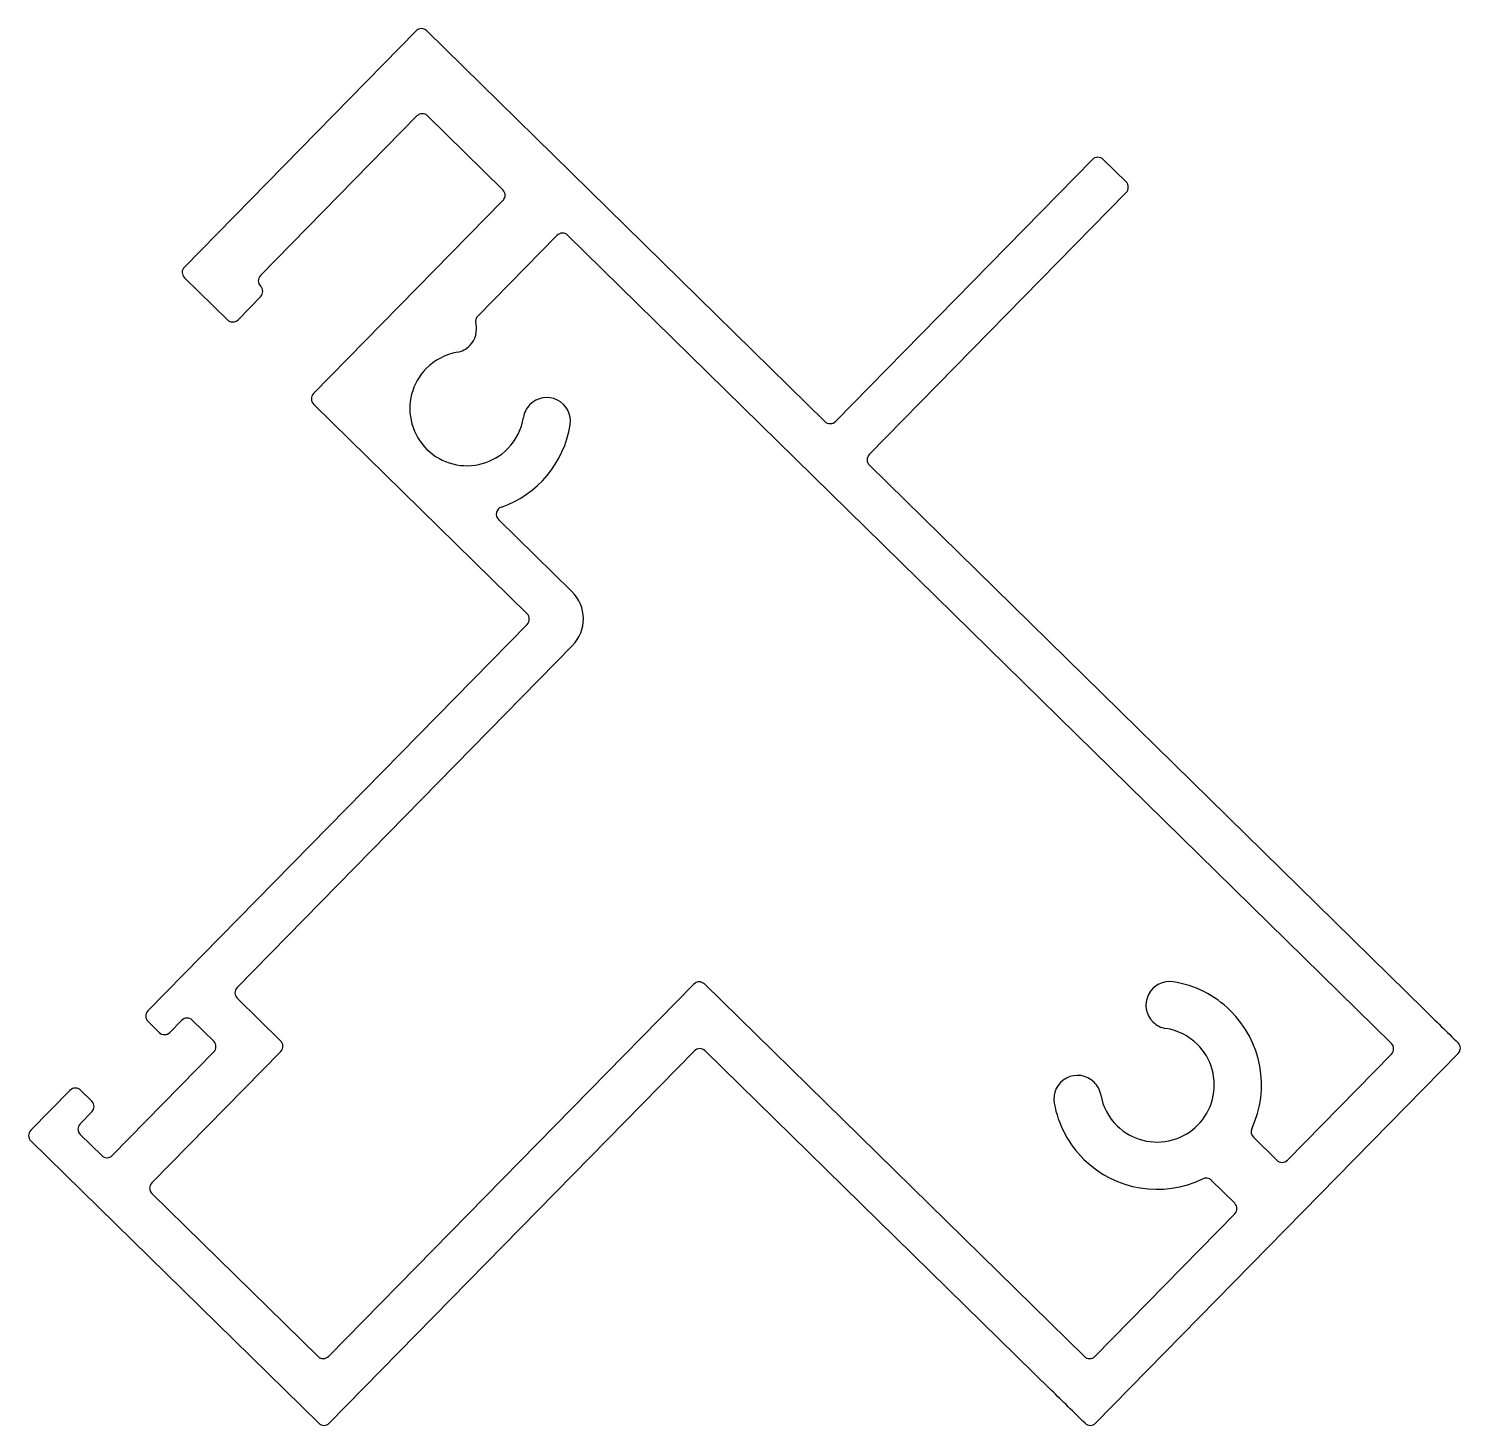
# Model space of a CAD drawing. Extents: x -20.2 to 27.4, y 4.7 to 51.1.
import ezdxf

# ---------------------------------------------------------------- set-up
doc = ezdxf.new("R2010")
doc.units = 0
doc.layers.get('0').update_dxf_attribs({"linetype": 'CONTINUOUS'})

msp = doc.modelspace()

# ---------------------------------------------------------------- linework, layer by layer
for p, q in [((-7.321, 51.037), (-15.022, 43.185)), ((6.265, 38.053), (-6.967, 51.04)), ((-12.495, 42.906), (-7.294, 48.208)), ((-6.94, 48.211), (-4.434, 45.751)), ((15.162, 46.761), (6.624, 38.057)), ((16.279, 46.02), (15.521, 46.764)), ((-4.431, 45.397), (-10.727, 38.978)), ((7.745, 36.958), (16.283, 45.661)), ((-5.271, 41.557), (-2.637, 44.24)), ((-2.284, 44.243), (25.098, 17.374)), ((-15.019, 42.832), (-13.591, 41.431)), ((-13.238, 41.435), (-12.488, 42.198)), ((-10.724, 38.619), (-3.632, 31.663)), ((26.196, 18.494), (7.749, 36.598)), ((-2.14, 32.398), (-4.579, 34.79)), ((-3.629, 31.309), (-16.234, 18.459)), ((-13.271, 19.237), (-2.123, 30.602)), ((1.913, 19.351), (-10.225, 6.976)), ((14.894, 6.971), (2.265, 19.356)), ((-11.822, 17.466), (-13.268, 18.884)), ((-16.23, 18.106), (-15.859, 17.741)), ((-15.506, 17.745), (-15.113, 18.145)), ((-14.76, 18.148), (-14.046, 17.448)), ((2.288, 17.134), (13.795, 5.852)), ((-14.043, 17.094), (-17.418, 13.653)), ((-16.105, 12.743), (-11.819, 17.112)), ((-10.204, 4.756), (1.935, 17.131)), ((15.268, 4.756), (27.321, 17.042)), ((25.101, 17.022), (21.644, 13.497)), ((-18.825, 15.818), (-20.127, 14.49)), ((-18.1, 15.457), (-18.471, 15.821)), ((-18.489, 14.704), (-18.096, 15.103)), ((-17.771, 13.65), (-18.485, 14.35)), ((-20.124, 14.136), (-10.557, 4.753)), ((21.29, 13.494), (20.512, 14.258)), ((-10.579, 6.973), (-16.101, 12.39)), ((19.111, 12.83), (19.89, 12.066)), ((19.893, 11.713), (15.246, 6.975))]:
    msp.add_line(p, q)
for centre, radius, start, end in [((-7.142, 50.862), 0.25, 45.5331, 135.5521), ((-7.115, 48.033), 0.25, 45.5331, 135.5521), ((15.343, 46.583), 0.254, 45.5521, 135.5521), ((-4.609, 45.573), 0.25, 315.5331, 45.5331), ((16.101, 45.839), 0.254, 315.5521, 45.5521), ((-2.459, 44.065), 0.25, 45.5331, 135.5331), ((-14.844, 43.01), 0.25, 135.5521, 225.5521), ((-12.317, 42.73), 0.25, 135.5521, 225.5521), ((-12.667, 42.374), 0.25, 315.5521, 45.5521), ((-13.416, 41.61), 0.25, 225.5521, 315.5521), ((-5.093, 41.382), 0.25, 135.5331, 194.3743), ((-6.096, 41.125), 0.785, 315.5521, 14.3743), ((-6.096, 41.125), 0.785, 280.019, 315.5521), ((-5.628, 38.481), 1.9, 100.019, 135.5521), ((-5.628, 38.481), 1.9, 135.5521, 315.5521), ((-10.546, 38.8), 0.254, 135.5521, 225.5521), ((-2.976, 38.065), 0.785, 135.5521, 171.0852), ((-2.976, 38.065), 0.785, 351.0852, 135.5521), ((-5.628, 38.481), 1.9, 315.5521, 351.0852), ((-5.628, 38.481), 3.47, 289.2216, 351.0852), ((6.443, 38.235), 0.254, 225.5521, 315.5521), ((7.927, 36.78), 0.254, 135.5521, 225.5521), ((-4.404, 34.969), 0.25, 109.2216, 225.5521), ((-3.03, 31.492), 1.27, 315.5521, 45.5521), ((-3.807, 31.484), 0.25, 315.5521, 45.5521), ((-13.093, 19.062), 0.25, 135.5521, 225.5521), ((2.091, 19.175), 0.25, 45.5331, 135.5331), ((17.726, 18.65), 0.785, 81.0852, 225.5521), ((17.31, 15.998), 3.47, 45.5521, 81.0852), ((-16.055, 18.284), 0.25, 135.5521, 225.5521), ((-14.935, 17.97), 0.25, 45.5521, 135.5521), ((17.726, 18.65), 0.785, 225.5521, 261.0852), ((17.31, 15.998), 3.47, 335.1868, 45.5521), ((5207.168, 5297.779), 7396.845, 225.5384912, 225.5506536), ((-15.684, 17.92), 0.25, 225.5521, 315.5521), ((17.31, 15.998), 1.9, 45.5521, 81.0852), ((-14.221, 17.269), 0.25, 315.5521, 45.5521), ((-11.997, 17.287), 0.25, 315.5521, 45.5521), ((2.113, 16.956), 0.25, 45.5331, 135.5331), ((17.31, 15.998), 1.9, 225.5521, 45.5521), ((24.924, 17.197), 0.249, 315.5521, 45.5416), ((27.143, 17.217), 0.249, 315.5521, 45.5259), ((14.666, 15.53), 0.785, 45.5521, 190.019), ((-18.646, 15.643), 0.25, 45.5521, 135.5521), ((14.666, 15.53), 0.785, 10.019, 45.5521), ((-18.275, 15.278), 0.25, 315.5521, 45.5521), ((17.31, 15.998), 3.47, 190.019, 225.5521), ((17.31, 15.998), 1.9, 190.019, 225.5521), ((-19.949, 14.315), 0.25, 135.5521, 225.5521), ((-18.31, 14.529), 0.25, 135.5521, 225.5521), ((20.687, 14.436), 0.25, 155.1868, 225.5521), ((-17.596, 13.828), 0.25, 225.5521, 315.5521), ((17.31, 15.998), 3.47, 225.5521, 295.9174), ((21.466, 13.673), 0.25, 225.5521, 315.5521), ((18.936, 12.652), 0.25, 45.5521, 115.9174), ((-15.926, 12.568), 0.25, 135.5521, 225.5521), ((19.715, 11.888), 0.25, 315.5521, 45.5521), ((-10.404, 7.151), 0.25, 225.5521, 315.5521), ((15.068, 7.149), 0.249, 225.5626, 315.5521), ((-5164.829, -5276.056), 7397.074, 45.5535385, 45.565701), ((-10.382, 4.931), 0.25, 225.5521, 315.5521), ((15.091, 4.93), 0.249, 225.5626, 315.5521)]:
    msp.add_arc(centre, radius, start, end)

doc.saveas('drawing.dxf')
